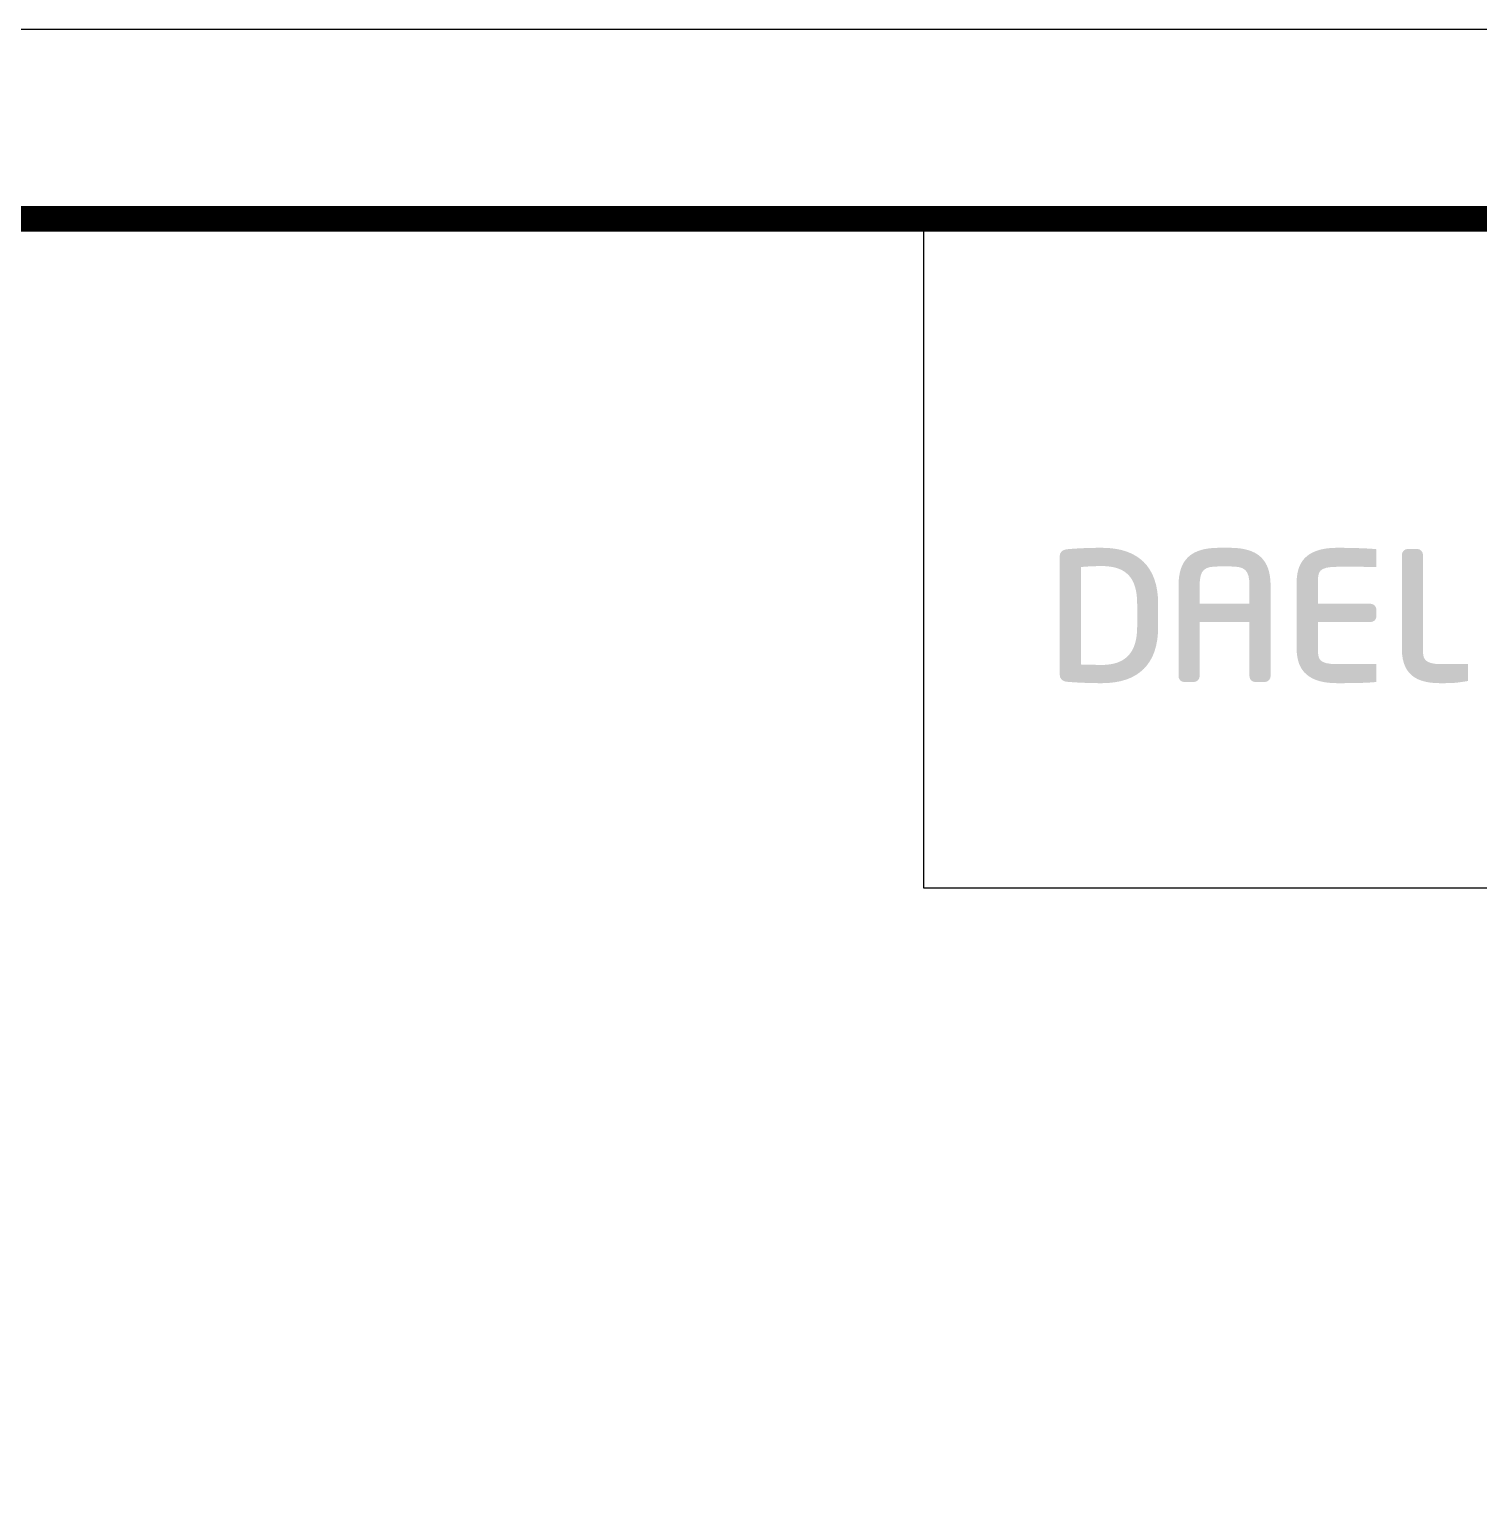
# Model space of a CAD drawing. Extents: x 77 to 788, y 36 to 557.
# Drawn here: x 605.8 to 698.4, y 462.8 to 557.3 of the extents above; entities that cross this region are included whole.
import ezdxf

# ---------------------------------------------------------------- set-up
doc = ezdxf.new("R2010")
doc.units = 0
doc.header["$LTSCALE"] = 10
doc.header["$MEASUREMENT"] = 0
doc.layers.get('0').update_dxf_attribs({"linetype": 'CONTINUOUS'})

msp = doc.modelspace()

# ---------------------------------------------------------------- hatches: boundary and pattern name
at = {"lineweight": -3}
h = msp.add_hatch(color=5, dxfattribs=at)
edge = h.paths.add_edge_path()
edge.add_spline(control_points=[(677.91, 520.586), (677.91, 522.924), (676.663, 524.165), (674.303, 524.165)], knot_values=[7, 7, 7, 7, 8, 8, 8, 8], degree=3, periodic=0)
edge.add_spline(control_points=[(674.303, 524.165), (673.438, 524.165), (672.343, 524.113), (671.987, 524.054)], knot_values=[0, 0, 0, 0, 1, 1, 1, 1], degree=3, periodic=0)
edge.add_spline(control_points=[(671.987, 524.054), (671.764, 524.015), (671.619, 523.85), (671.619, 523.627), (671.619, 523.627), (671.619, 516.053), (671.619, 516.053)], knot_values=[1, 1, 1, 1, 2, 2, 2, 3, 3, 3, 3], degree=3, periodic=0)
edge.add_spline(control_points=[(671.619, 516.053), (671.619, 515.817), (671.764, 515.66), (672.001, 515.608)], knot_values=[3, 3, 3, 3, 4, 4, 4, 4], degree=3, periodic=0)
edge.add_spline(control_points=[(672.001, 515.608), (672.343, 515.564), (673.431, 515.507), (674.303, 515.507)], knot_values=[4, 4, 4, 4, 5, 5, 5, 5], degree=3, periodic=0)
edge.add_spline(control_points=[(674.303, 515.507), (676.663, 515.507), (677.91, 516.747), (677.91, 519.091), (677.91, 519.091), (677.91, 520.586), (677.91, 520.586)], knot_values=[5, 5, 5, 5, 6, 6, 6, 7, 7, 7, 7], degree=3, periodic=0)
edge = h.paths.add_edge_path(flags=16)
edge.add_spline(control_points=[(674.295, 522.997), (675.869, 522.997), (676.57, 522.249), (676.57, 520.586), (676.57, 520.586), (676.57, 520.212), (676.57, 519.838)], knot_values=[4, 4, 4, 4, 5, 5, 5, 5.5, 5.5, 5.5, 5.5], degree=3, periodic=0)
edge.add_spline(control_points=[(676.57, 519.838), (676.57, 519.465), (676.57, 519.091), (676.57, 519.091)], knot_values=[5.5, 5.5, 5.5, 5.5, 6, 6, 6, 6], degree=3, periodic=0)
edge.add_spline(control_points=[(676.57, 519.091), (676.57, 517.467), (675.824, 516.674), (674.303, 516.674)], knot_values=[0, 0, 0, 0, 1, 1, 1, 1], degree=3, periodic=0)
edge.add_spline(control_points=[(674.303, 516.674), (674.303, 516.674), (673.256, 516.692), (672.985, 516.703), (672.985, 516.703), (672.985, 522.933), (672.985, 522.933)], knot_values=[1.00001, 1.00001, 1.00001, 1.00001, 2, 2, 2, 3, 3, 3, 3], degree=3, periodic=0)
edge.add_spline(control_points=[(672.985, 522.933), (673.531, 522.991), (674.295, 522.997), (674.295, 522.997)], knot_values=[3, 3, 3, 3, 4, 4, 4, 4], degree=3, periodic=0)
h = msp.add_hatch(color=5, dxfattribs=at)
edge = h.paths.add_edge_path()
edge.add_spline(control_points=[(685.098, 521.726), (685.098, 523.413), (684.286, 524.165), (682.478, 524.165)], knot_values=[13, 13, 13, 13, 14, 14, 14, 14], degree=3, periodic=0)
edge.add_spline(control_points=[(682.478, 524.165), (682.478, 524.165), (681.818, 524.165), (681.818, 524.165)], knot_values=[0.00001, 0.00001, 0.00001, 0.00001, 1, 1, 1, 1], degree=3, periodic=0)
edge.add_spline(control_points=[(681.818, 524.165), (680.01, 524.165), (679.212, 523.413), (679.212, 521.726), (679.212, 521.726), (679.212, 515.953), (679.212, 515.953)], knot_values=[1, 1, 1, 1, 2, 2, 2, 3, 3, 3, 3], degree=3, periodic=0)
edge.add_spline(control_points=[(679.212, 515.953), (679.212, 515.751), (679.368, 515.585), (679.572, 515.585)], knot_values=[3, 3, 3, 3, 4, 4, 4, 4], degree=3, periodic=0)
edge.add_spline(control_points=[(679.572, 515.585), (679.572, 515.585), (680.203, 515.585), (680.203, 515.585)], knot_values=[4.00001, 4.00001, 4.00001, 4.00001, 5, 5, 5, 5], degree=3, periodic=0)
edge.add_spline(control_points=[(680.203, 515.585), (680.415, 515.585), (680.563, 515.782), (680.563, 515.953), (680.563, 515.953), (680.563, 516.784), (680.563, 517.632)], knot_values=[5, 5, 5, 5, 6, 6, 6, 6.5, 6.5, 6.5, 6.5], degree=3, periodic=0)
edge.add_spline(control_points=[(680.563, 517.632), (680.563, 518.479), (680.563, 519.344), (680.563, 519.411), (680.563, 519.411), (683.747, 519.411), (683.747, 519.411)], knot_values=[6.5, 6.5, 6.5, 6.5, 7, 7, 7, 8, 8, 8, 8], degree=3, periodic=0)
edge.add_spline(control_points=[(683.747, 519.411), (683.747, 519.276), (683.747, 515.953), (683.747, 515.953)], knot_values=[8, 8, 8, 8, 9, 9, 9, 9], degree=3, periodic=0)
edge.add_spline(control_points=[(683.747, 515.953), (683.747, 515.743), (683.91, 515.585), (684.104, 515.585)], knot_values=[9, 9, 9, 9, 10, 10, 10, 10], degree=3, periodic=0)
edge.add_spline(control_points=[(684.104, 515.585), (684.104, 515.585), (684.738, 515.585), (684.738, 515.585)], knot_values=[10.00001, 10.00001, 10.00001, 10.00001, 11, 11, 11, 11], degree=3, periodic=0)
edge.add_spline(control_points=[(684.738, 515.585), (684.95, 515.585), (685.098, 515.79), (685.098, 515.953), (685.098, 515.953), (685.098, 521.726), (685.098, 521.726)], knot_values=[11, 11, 11, 11, 12, 12, 12, 13, 13, 13, 13], degree=3, periodic=0)
edge = h.paths.add_edge_path(flags=16)
edge.add_spline(control_points=[(680.563, 521.726), (680.563, 522.796), (680.868, 522.972), (681.818, 522.972)], knot_values=[2, 2, 2, 2, 3, 3, 3, 3], degree=3, periodic=0)
edge.add_spline(control_points=[(681.818, 522.972), (681.818, 522.972), (682.478, 522.972), (682.478, 522.972)], knot_values=[3.00001, 3.00001, 3.00001, 3.00001, 4, 4, 4, 4], degree=3, periodic=0)
edge.add_spline(control_points=[(682.478, 522.972), (683.432, 522.972), (683.747, 522.796), (683.747, 521.726)], knot_values=[4, 4, 4, 4, 5, 5, 5, 5], degree=3, periodic=0)
edge.add_spline(control_points=[(683.747, 521.726), (683.747, 521.726), (683.747, 520.7), (683.747, 520.599)], knot_values=[5.00001, 5.00001, 5.00001, 5.00001, 6, 6, 6, 6], degree=3, periodic=0)
edge.add_spline(control_points=[(683.747, 520.599), (683.747, 520.599), (680.563, 520.599), (680.563, 520.599)], knot_values=[0, 0, 0, 0, 1, 1, 1, 1], degree=3, periodic=0)
edge.add_spline(control_points=[(680.563, 520.599), (680.563, 520.7), (680.563, 521.726), (680.563, 521.726)], knot_values=[1, 1, 1, 1, 2, 2, 2, 2], degree=3, periodic=0)
h = msp.add_hatch(color=5, dxfattribs=at)
edge = h.paths.add_edge_path()
edge.add_spline(control_points=[(688.126, 520.586), (688.126, 520.695), (688.126, 521.958), (688.126, 521.958)], knot_values=[14, 14, 14, 14, 15, 15, 15, 15], degree=3, periodic=0)
edge.add_spline(control_points=[(688.126, 521.958), (688.126, 522.6), (688.126, 522.95), (689.377, 522.95), (689.377, 522.95), (689.998, 522.949), (690.62, 522.948)], knot_values=[15, 15, 15, 15, 16, 16, 16, 16.5, 16.5, 16.5, 16.5], degree=3, periodic=0)
edge.add_spline(control_points=[(690.62, 522.948), (691.242, 522.946), (691.863, 522.945), (691.863, 522.945), (691.863, 522.945), (691.863, 523.227), (691.863, 523.509)], knot_values=[16.5, 16.5, 16.5, 16.5, 17, 17, 17, 17.5, 17.5, 17.5, 17.5], degree=3, periodic=0)
edge.add_spline(control_points=[(691.863, 523.509), (691.863, 523.791), (691.863, 524.073), (691.863, 524.073)], knot_values=[17.5, 17.5, 17.5, 17.5, 18, 18, 18, 18], degree=3, periodic=0)
edge.add_spline(control_points=[(691.863, 524.073), (691.863, 524.073), (691.611, 524.097), (691.611, 524.097)], knot_values=[18.00001, 18.00001, 18.00001, 18.00001, 19, 19, 19, 19], degree=3, periodic=0)
edge.add_spline(control_points=[(691.611, 524.097), (691.107, 524.139), (689.993, 524.165), (689.363, 524.165)], knot_values=[19, 19, 19, 19, 20, 20, 20, 20], degree=3, periodic=0)
edge.add_spline(control_points=[(689.363, 524.165), (687.611, 524.165), (686.764, 523.447), (686.764, 521.958)], knot_values=[20, 20, 20, 20, 21, 21, 21, 21], degree=3, periodic=0)
edge.add_spline(control_points=[(686.764, 521.958), (686.764, 521.958), (686.764, 517.712), (686.764, 517.712)], knot_values=[0, 0, 0, 0, 1, 1, 1, 1], degree=3, periodic=0)
edge.add_spline(control_points=[(686.764, 517.712), (686.764, 516.227), (687.611, 515.507), (689.363, 515.507)], knot_values=[1, 1, 1, 1, 2, 2, 2, 2], degree=3, periodic=0)
edge.add_spline(control_points=[(689.363, 515.507), (690.138, 515.507), (691.185, 515.522), (691.611, 515.564)], knot_values=[2, 2, 2, 2, 3, 3, 3, 3], degree=3, periodic=0)
edge.add_spline(control_points=[(691.611, 515.564), (691.611, 515.564), (691.804, 515.58), (691.804, 515.58)], knot_values=[3.00001, 3.00001, 3.00001, 3.00001, 3.99999, 3.99999, 3.99999, 3.99999], degree=3, periodic=0)
edge.add_spline(control_points=[(691.804, 515.58), (691.804, 515.58), (691.804, 515.58), (691.804, 515.58), (691.804, 515.58), (691.863, 515.585), (691.863, 515.585)], knot_values=[3.99999, 3.99999, 3.99999, 3.99999, 4, 4, 4, 4.99999, 4.99999, 4.99999, 4.99999], degree=3, periodic=0)
edge.add_spline(control_points=[(691.863, 515.585), (691.863, 515.585), (691.863, 515.585), (691.863, 515.585), (691.863, 515.585), (691.863, 515.87), (691.863, 516.155)], knot_values=[4.99999, 4.99999, 4.99999, 4.99999, 5.25, 5.25, 5.25, 5.5, 5.5, 5.5, 5.5], degree=3, periodic=0)
edge.add_spline(control_points=[(691.863, 516.155), (691.863, 516.44), (691.863, 516.725), (691.863, 516.725), (691.863, 516.725), (689.377, 516.725), (689.377, 516.725)], knot_values=[5.5, 5.5, 5.5, 5.5, 6, 6, 6, 7, 7, 7, 7], degree=3, periodic=0)
edge.add_spline(control_points=[(689.377, 516.725), (688.126, 516.725), (688.126, 517.074), (688.126, 517.712), (688.126, 517.712), (688.126, 519.291), (688.126, 519.416)], knot_values=[7, 7, 7, 7, 8, 8, 8, 9, 9, 9, 9], degree=3, periodic=0)
edge.add_spline(control_points=[(688.126, 519.416), (688.249, 519.416), (691.485, 519.416), (691.485, 519.416)], knot_values=[9, 9, 9, 9, 10, 10, 10, 10], degree=3, periodic=0)
edge.add_spline(control_points=[(691.485, 519.416), (691.685, 519.416), (691.863, 519.575), (691.863, 519.779)], knot_values=[10, 10, 10, 10, 11, 11, 11, 11], degree=3, periodic=0)
edge.add_spline(control_points=[(691.863, 519.779), (691.863, 519.779), (691.863, 520.202), (691.863, 520.202)], knot_values=[11.00001, 11.00001, 11.00001, 11.00001, 12, 12, 12, 12], degree=3, periodic=0)
edge.add_spline(control_points=[(691.863, 520.202), (691.863, 520.414), (691.685, 520.586), (691.485, 520.586), (691.485, 520.586), (688.249, 520.586), (688.126, 520.586)], knot_values=[12, 12, 12, 12, 13, 13, 13, 14, 14, 14, 14], degree=3, periodic=0)
h = msp.add_hatch(color=5, dxfattribs=at)
edge = h.paths.add_edge_path()
edge.add_spline(control_points=[(696.001, 516.725), (694.84, 516.725), (694.84, 517.165), (694.84, 517.589), (694.84, 517.589), (694.84, 523.709), (694.84, 523.709)], knot_values=[9, 9, 9, 9, 10, 10, 10, 11, 11, 11, 11], degree=3, periodic=0)
edge.add_spline(control_points=[(694.84, 523.709), (694.84, 523.915), (694.665, 524.093), (694.457, 524.093)], knot_values=[11, 11, 11, 11, 12, 12, 12, 12], degree=3, periodic=0)
edge.add_spline(control_points=[(694.457, 524.093), (694.457, 524.093), (693.878, 524.093), (693.878, 524.093)], knot_values=[12.00001, 12.00001, 12.00001, 12.00001, 12.99999, 12.99999, 12.99999, 12.99999], degree=3, periodic=0)
edge.add_spline(control_points=[(693.878, 524.093), (693.667, 524.093), (693.485, 523.915), (693.485, 523.709), (693.485, 523.709), (693.485, 517.712), (693.485, 517.712)], knot_values=[0, 0, 0, 0, 1, 1, 1, 2, 2, 2, 2], degree=3, periodic=0)
edge.add_spline(control_points=[(693.485, 517.712), (693.485, 515.756), (694.829, 515.507), (695.99, 515.507)], knot_values=[2, 2, 2, 2, 3, 3, 3, 3], degree=3, periodic=0)
edge.add_spline(control_points=[(695.99, 515.507), (696.84, 515.507), (697.048, 515.544), (697.311, 515.585)], knot_values=[3, 3, 3, 3, 4, 4, 4, 4], degree=3, periodic=0)
edge.add_spline(control_points=[(697.311, 515.585), (697.311, 515.585), (697.46, 515.604), (697.46, 515.604)], knot_values=[4.00001, 4.00001, 4.00001, 4.00001, 4.99999, 4.99999, 4.99999, 4.99999], degree=3, periodic=0)
edge.add_spline(control_points=[(697.46, 515.604), (697.46, 515.604), (697.46, 515.604), (697.46, 515.604), (697.46, 515.604), (697.649, 515.637), (697.649, 515.637)], knot_values=[4.99999, 4.99999, 4.99999, 4.99999, 5.499995, 5.499995, 5.499995, 5.99999, 5.99999, 5.99999, 5.99999], degree=3, periodic=0)
edge.add_spline(control_points=[(697.649, 515.637), (697.649, 515.637), (697.649, 515.637), (697.649, 515.637), (697.649, 515.637), (697.716, 515.647), (697.716, 515.647)], knot_values=[5.99999, 5.99999, 5.99999, 5.99999, 6.499995, 6.499995, 6.499995, 6.99999, 6.99999, 6.99999, 6.99999], degree=3, periodic=0)
edge.add_spline(control_points=[(697.716, 515.647), (697.716, 515.647), (697.716, 515.647), (697.716, 515.647), (697.716, 515.647), (697.716, 515.917), (697.716, 516.186)], knot_values=[6.99999, 6.99999, 6.99999, 6.99999, 7.25, 7.25, 7.25, 7.5, 7.5, 7.5, 7.5], degree=3, periodic=0)
edge.add_spline(control_points=[(697.716, 516.186), (697.716, 516.456), (697.716, 516.725), (697.716, 516.725), (697.716, 516.725), (696.001, 516.725), (696.001, 516.725)], knot_values=[7.5, 7.5, 7.5, 7.5, 8, 8, 8, 9, 9, 9, 9], degree=3, periodic=0)

# ---------------------------------------------------------------- linework, layer by layer
at = {"color": 5, "lineweight": -3, "ltscale": 0.5}
msp.add_line((662.944, 502.411), (662.944, 545.204), dxfattribs=at)
at = {"color": 5, "lineweight": -3, "ltscale": 40}
msp.add_line((776.559, 502.411), (662.944, 502.411), dxfattribs=at)
at = {"color": 7, "lineweight": -3, "ltscale": 0.5}
msp.add_lwpolyline([(77.167, 36.414), (788.059, 36.414), (788.059, 557.298), (77.167, 557.298)], close=True, dxfattribs=at)
at = {"color": 5, "linetype": 'ByBlock', "lineweight": -3, "const_width": 1.638}
msp.add_lwpolyline([(88.598, 58.718), (776.558, 58.718), (776.558, 545.204), (88.598, 545.204)], close=True, dxfattribs=at)

doc.saveas('drawing.dxf')
